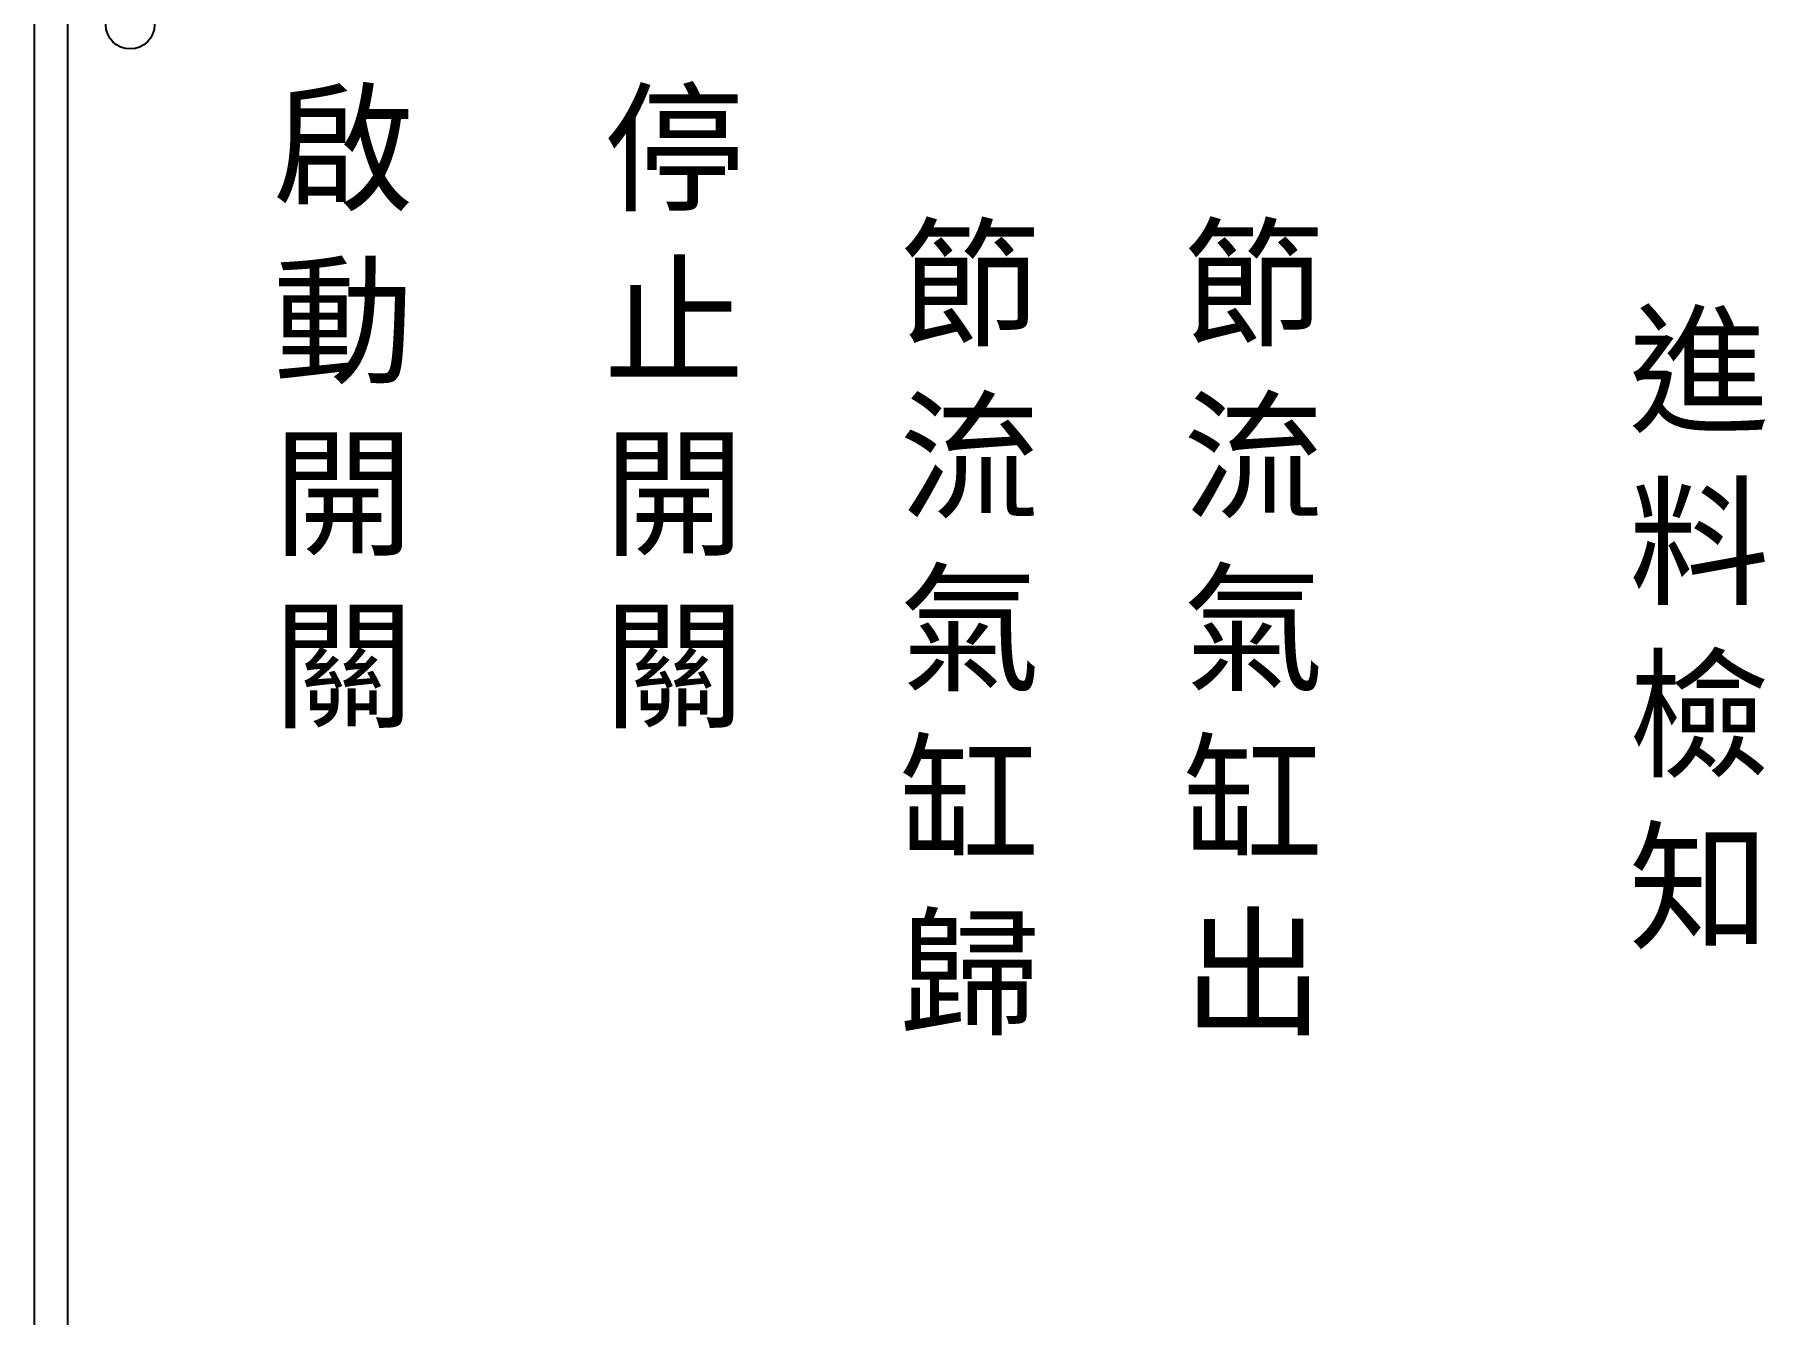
# Model space of a CAD drawing. Extents: x 325 to 612, y 3 to 207.
# Drawn here: x 325.3 to 390.6, y 51.3 to 99.6 of the extents above; entities that cross this region are included whole.
import ezdxf

# ---------------------------------------------------------------- set-up
doc = ezdxf.new("R2010")
doc.units = 0
doc.layers.add('圖框層', color=7, linetype='CONTINUOUS')
doc.layers.add('標尺寸層', color=3, linetype='CONTINUOUS')
doc.styles.add('CNS', font='romanc.shx', dxfattribs={"bigfont": 'chineset.shx'})

msp = doc.modelspace()

# ---------------------------------------------------------------- linework, layer by layer
at = {"layer": '圖框層', "color": 7}
for p, q in [((325.319, 3), (325.319, 206.969)), ((326.569, 4.25), (326.569, 205.719))]:
    msp.add_line(p, q, dxfattribs=at)
at = {"layer": '標尺寸層', "color": 7}
msp.add_circle((328.925, 99.958), 0.92, dxfattribs=at)

# ---------------------------------------------------------------- texts
at = {"layer": '標尺寸層', "color": 7, "char_height": 3.9, "width": 4.96081, "style": 'CNS'}
for s, insert, attachment_point in [('{\\fDFKai-SB|b0|i0|c136|p65;啟動開關}', (334.316, 97.234), 1), ('{\\fDFKai-SB|b0|i0|c136|p65;停止開關}', (346.794, 97.234), 1), ('{\\fDFKai-SB|b0|i0|c136|p65;節流氣缸歸}', (360.605, 76.973), 5), ('{\\fDFKai-SB|b0|i0|c136|p65;節流氣缸出}', (371.312, 76.973), 5), ('{\\fDFKai-SB|b0|i0|c136|p65;進料檢知}', (388.133, 76.973), 5)]:
    msp.add_mtext(s, dxfattribs=dict(at, insert=insert, attachment_point=attachment_point))

doc.saveas('drawing.dxf')
